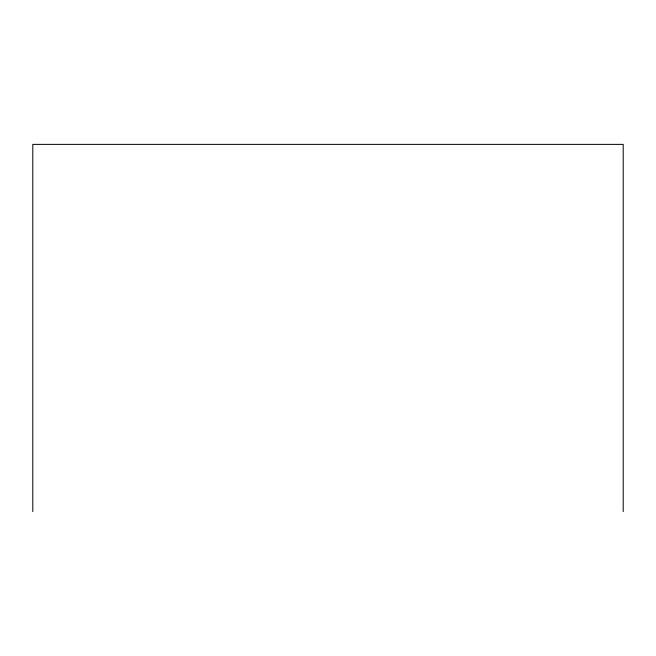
<?xml version="1.0" encoding="UTF-8"?>
<svg xmlns="http://www.w3.org/2000/svg" width="656" height="656" viewBox="0 0 656 656"><rect width="100%" height="100%" fill="white"/><g stroke="black" fill="none" stroke-linecap="round" stroke-linejoin="round"><path stroke-width="0.98" d="M623.2 511.623L623.2 144.377L32.8 144.377L32.8 511.623"/></g></svg>
